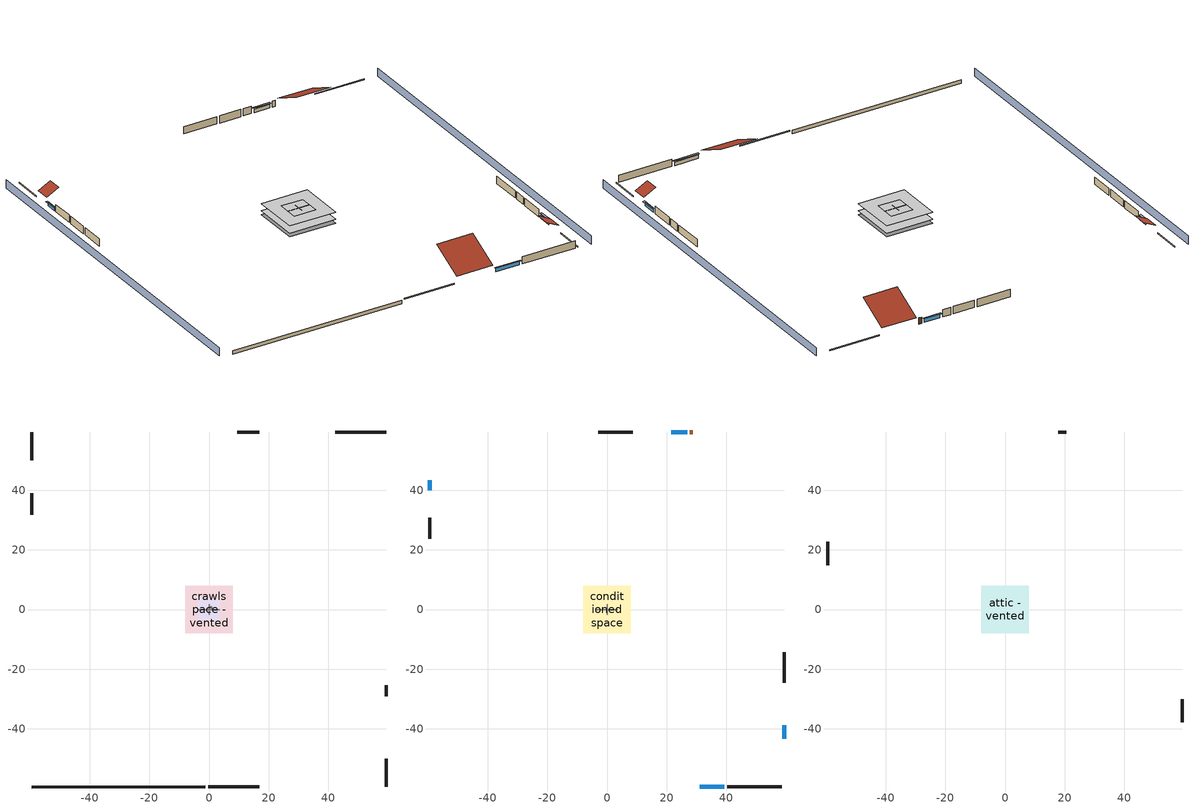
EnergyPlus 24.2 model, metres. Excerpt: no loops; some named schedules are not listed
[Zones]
central ac and furnace airloop ret air zone
 floor adiabatic (AdiabaticConst): 0,0 0,1 1,1 1,0 z0
 wall adiabatic (AdiabaticConst): 0,1 0,0 1,0 1,1 0,1 z0:1
 ceiling adiabatic (AdiabaticConst): 1,0 1,1 0,1 0,0 z1
crawlspace - vented
 floor foundation (Slab2 construction): -7.89,-7.89 -7.89,7.89 7.89,7.89 7.89,-7.89 z-0.91
 wall outside (RimJoist1 construction): -0.27,-59.5 16.89,-59.5 z0.3:0.61
 wall outside (RimJoist2 construction): -59.5,59.5 -59.5,49.96 z0.3:0.61
 wall outside (RimJoist3 construction): 59.5,59.5 42.34,59.5 z0.3:0.61
 wall outside (RimJoist4 construction): 59.5,-59.5 59.5,-49.96 z0.3:0.61
 wall foundation (FoundationWall1 construction): -59.5,-59.5 -1.2,-59.5 z-0.91:0.3
garage
 floor foundation (Slab1 construction): -3.66,-3.66 -3.66,3.66 3.66,3.66 3.66,-3.66 z0
 wall outside (Wall1 construction): -59.5,39.05 -59.5,31.73 z0.3:2.74
 wall outside (Wall12 construction): 59.5,-29.09 59.5,-25.43 z0.3:2.74
 wall outside (Wall2 construction): 16.86,59.5 9.55,59.5 z0.3:2.74
 wall to conditioned space (Wall5 construction Reversed): -3.66,0 3.66,0 z0.3:2.74
 wall to conditioned space (Wall6 construction Reversed): 0,-1.83 0,1.83 z0.3:2.74
conditioned space
 floor to crawlspace - vented (Floor2 construction): -7.89,-7.89 -7.89,7.89 7.89,7.89 7.89,-7.89 z0.3
 wall outside (AdiabaticWallConstruction 1): 28.69,59.5 27.78,59.5 z0.3:2.34
 wall outside (AdiabaticWallConstruction): 31.16,-59.5 39.38,-59.5 / 59.5,-43.37 59.5,-38.8 z0.3:1.49; -59.5,43.37 -59.5,39.97 z0.3:1.43; 26.85,59.5 21.46,59.5 z0.3:1.52
 wall outside (Wall3 construction): 40.31,-59.5 58.57,-59.5 z0.3:2.74
 wall outside (Wall4 construction): -59.5,30.8 -59.5,23.66 z0.3:2.74
 wall outside (Wall7 construction): 8.62,59.5 -2.88,59.5 z0.3:2.74
 wall outside (Wall8 construction): 59.5,-24.5 59.5,-14.36 z0.3:2.74
 window (WindowConstruction): 31.16,-59.5 39.38,-59.5 z0.3:1.49
 window (WindowConstruction 1): -59.5,43.37 -59.5,39.97 z0.3:1.43
 window (WindowConstruction 2): 26.85,59.5 21.46,59.5 z0.3:1.52
 window (WindowConstruction 3): 59.5,-43.37 59.5,-38.8 z0.3:1.49
 door (Door): 28.69,59.5 27.78,59.5 z0.3:2.34
attic - vented
 floor to garage (Floor1 construction): -3.66,-3.66 -3.66,3.66 3.66,3.66 3.66,-3.66 z2.74
 floor to conditioned space (Floor3 construction Reversed): -7.89,-7.89 -7.89,7.89 7.89,7.89 7.89,-7.89 z2.74
 wall outside (Wall10 construction): 59.5,-37.87 59.5,-30.02 z0.3:2.74
 wall outside (Wall11 construction): 20.53,59.5 17.79,59.5 z0.3:2.74
 wall outside (Wall9 construction): -59.5,22.73 -59.5,14.88 z0.3:2.74
 roof outside (Roof1 construction): 30.23,-59.5,2.74 30.23,-48.4,8.29 17.82,-48.4,8.29 17.82,-59.5,2.74
 roof outside (Roof2 construction): -59.5,44.3,2.74 -55.27,44.3,4.86 -55.27,49.03,4.86 -59.5,49.03,2.74
 roof outside (Roof3 construction): 59.5,-44.3,2.74 55.27,-44.3,4.86 55.27,-49.03,4.86 59.5,-49.03,2.74
 roof outside (Roof4 construction): 29.62,59.5,2.74 29.62,48.96,8.02 41.41,48.96,8.02 41.41,59.5,2.74
shading: -64.08,59.5 -64.08,-59.5 / 64.08,-59.5 64.08,59.5 z0:2.74; 39.69,-59.5 30.86,-59.5 30.86,-60.11 39.69,-60.11 z1.8; -59.5,39.67 -59.5,43.67 -60.11,43.67 -60.11,39.67 z1.74; 21.16,59.5 27.15,59.5 27.15,60.11 21.16,60.11 z1.83; 59.5,-38.49 59.5,-43.67 60.11,-43.67 60.11,-38.49 z1.8
[Building]
Building 1: Terrain=Suburbs
[Site:Location]
Portland Intl Arpt_OR: Latitude {deg}=45.59; Longitude {deg}=-122.6; Time Zone {hr}=-8; Elevation {m}=33; Keep Site Location Information=Yes
[Site:GroundTemperature:Shallow]
10.2558, 8.96328, 8.85977, 9.47314, 11.9355, 14.3863, 16.5111, 17.8571, 17.9714, 16.8767, 14.8061, 12.4304
[Site:WaterMainsTemperature]
Calculation Method=Schedule; Temperature Schedule=mains temperature schedule
[Material] Roughness=Rough; Thermal Absorptance=0.9
Name | Thickness {m} | Conductivity {W/m-K} | Density {kg/m3} | Specific Heat {J/kg-K} | Solar Absorptance | Visible Absorptance
asphalt or fiberglass shingles | 0.00635 | 0.162714 | 1121.4 | 1465.45 | 0.85 | 0.85
ceiling loosefill ins | 0.0846667 | 0.0480833 | 16.02 | 1046.75 | 0.7 | 0.7
ceiling stud and cavity | 0.1397 | 1.39189 | 65.682 | 1177.47 | 0.7 | 0.7
ceiling stud and cavity 1 | 0.1397 | 0.302811 | 65.682 | 1177.47 | 0.7 | 0.7
concrete 4.0 in. | 0.1016 | 1.803125 | 2242.8 | 837.4 | 0.7 | 0.7
concrete 8.0 in. | 0.2032 | 1.803125 | 2242.8 | 837.4 | 0.7 | 0.7
door material | 0.04445 | 0.0612267 | 512.64 | 1214.23 | 0.7 | 0.7
floor covering | 0.0127 | 0.0433444 | 54.468 | 1339.84 | 0.6 | 0.6
floor stud and cavity | 0.1397 | 0.923637 | 92.3553 | 1139.71 | 0.7 | 0.7
furniture material conditioned space 1; furniture material garage 1 | 0.1524 | 0.115458 | 640.8 | 1214.23 | 0.6 | 0.6
gypsum board | 0.0127 | 0.160291 | 801 | 837.4 | 0.6 | 0.6
osb sheathing 0.5 in. | 0.0127 | 0.115458 | 512.64 | 1214.23 | 0.6 | 0.6
osb sheathing 0.5 in. 1; osb sheathing 0.5 in. 2; osb sheathing 0.5 in. 3 | 0.0127 | 0.115458 | 512.64 | 1214.23 | 0.7 | 0.7
osb sheathing 0.75 in. | 0.01905 | 0.115458 | 512.64 | 1214.23 | 0.7 | 0.7
rim joist stud and cavity | 0.0508 | 0.178688 | 50.32683 | 1063.81 | 0.6 | 0.6
roof rigid ins | 0.00281632 | 0.029427 | 32.04 | 1214.23 | 0.7 | 0.7
soil 0.5 in. | 0.0127 | 1.9041 | 1842.3 | 418.7 | 0.7 | 0.7
wall rigid ins | 0.512978 | 0.029427 | 32.04 | 1214.23 | 0.7 | 0.7
wall stud and cavity | 0.1397 | 0.727959 | 139.0536 | 1170.24 | 0.6 | 0.6
wall stud and cavity 1 | 0.1397 | 0.117713 | 139.0536 | 1170.24 | 0.7 | 0.7
wall stud and cavity 2 | 0.1397 | 0.103501 | 139.0536 | 1170.24 | 0.7 | 0.7
wall stud and cavity 3 | 0.0889 | 0.380278 | 52.3479 | 1209.89 | 0.7 | 0.7
wall stud and cavity 4 | 0.0889 | 0.391764 | 83.0341 | 1211.67 | 0.7 | 0.7
wood siding | 0.0254 | 0.102417 | 544.68 | 1172.36 | 0.85 | 0.85
wood siding 1; wood siding 2 | 0.0254 | 0.102417 | 544.68 | 1172.36 | 0.7 | 0.7
[Material:NoMass]
Adiabatic: Roughness=Rough; Thermal Resistance {m2-K/W}=176.1; Thermal Absorptance=0.9; Solar Absorptance=0.7; Visible Absorptance=0.7
[WindowMaterial:SimpleGlazingSystem]
WindowMaterial: U-Factor {W/m2-K}=1.93052; Solar Heat Gain Coefficient=0.49
[Construction]
AdiabaticConst: Adiabatic
AdiabaticWallConstruction: wood siding 1, wall rigid ins, wall stud and cavity 3, gypsum board
AdiabaticWallConstruction 1: wood siding 2, wall rigid ins, wall stud and cavity 3, gypsum board
Door: door material
Floor1 construction: ceiling stud and cavity
Floor2 construction: floor stud and cavity, osb sheathing 0.75 in., floor covering
Floor3 construction Reversed: gypsum board, ceiling stud and cavity 1, ceiling loosefill ins
FoundationWall1 construction: concrete 8.0 in.
furniture construction conditioned space 1: furniture material conditioned space 1
furniture construction garage 1: furniture material garage 1
PartitionWallConstruction: gypsum board, wall stud and cavity 4, gypsum board
RimJoist1 construction; RimJoist2 construction; RimJoist3 construction; RimJoist4 construction: wood siding, rim joist stud and cavity
Roof1 construction; Roof2 construction; Roof3 construction; Roof4 construction: asphalt or fiberglass shingles, roof rigid ins, osb sheathing 0.5 in.
Slab1 construction: concrete 4.0 in.
Slab2 construction: soil 0.5 in.
Wall1 construction; Wall2 construction: wood siding, osb sheathing 0.5 in. 1, wall stud and cavity
Wall10 construction; Wall11 construction; Wall12 construction; Wall9 construction: wood siding, osb sheathing 0.5 in. 3, wall stud and cavity
Wall3 construction; Wall4 construction: wood siding, osb sheathing 0.5 in. 1, wall stud and cavity 1, gypsum board
Wall5 construction Reversed: gypsum board, wall stud and cavity 2, osb sheathing 0.5 in. 2
Wall6 construction Reversed: gypsum board, wall stud and cavity 2, osb sheathing 0.5 in. 3
Wall7 construction; Wall8 construction: wood siding, osb sheathing 0.5 in. 3, wall stud and cavity 1, gypsum board
WindowConstruction; WindowConstruction 1; WindowConstruction 2; WindowConstruction 3: WindowMaterial
[Zone] Multiplier=1
Name | Volume {m3} | Part of Total Floor Area
attic - vented | 391.773 | Yes
central ac and furnace airloop ret air zone | 1 | No
conditioned space | 606.66 | Yes
crawlspace - vented | 303.33 | Yes
garage | 130.484 | Yes
[Space]
Name | Zone | Volume {m3} | Space Type
attic - vented 1 | attic - vented | 391.773
central ac and furnace airloop ret air space | central ac and furnace airloop ret air zone |  | Plenum Space Type
conditioned space 1 | conditioned space | 606.66
crawlspace - vented 1 | crawlspace - vented | 303.33
garage 1 | garage | 130.484
[ZoneInfiltration:EffectiveLeakageArea] Schedule=Always On Discrete
Name | Zone or Space | Effective Air Leakage Area {cm2} | Stack Coefficient | Wind Coefficient
infil attic - vented 1 | attic - vented 1 | 10075.9 | 0.000270354 | 4.03014e-05
infil garage 1 | garage 1 | 543.674 | 0.000129147 | 4.64657e-05
[ZoneMixing] Schedule=Always On Continuous; Design Flow Rate Calculation Method=Flow/Zone; Design Flow Rate {m3/s}=0
Name | Zone or Space | Source Zone or Space
whole house fan mix | attic - vented | conditioned space
central ac and furnace airloop_0 ZoneMixDZToCond mix | conditioned space | crawlspace - vented
central ac and furnace airloop_0 ZoneMixCondToDZ mix | crawlspace - vented | conditioned space
[SpaceList]
Plenum Space Type: central ac and furnace airloop ret air space
[OtherEquipment] Design Level Calculation Method=EquipmentLevel
Name | Fuel Type | Zone or ZoneList or Space or SpaceList | Schedule | Design Level {W} | Fraction Latent | Fraction Radiant | Fraction Lost
central ac and furnace airloop_0 RetCondToRP; central ac and furnace airloop_0 RetSensLkToRP | None | central ac and furnace airloop ret air space | Always On Discrete | 0 | 0 | 0 | 0
central ac and furnace airloop_0 RetLatLkToRP | None | central ac and furnace airloop ret air space | Always On Discrete | 0 | 1 | 0 | 0
central ac and furnace airloop_0 SupCondToLv; central ac and furnace airloop_0 SupSensLkToCond; mech vent house fan sensible load | None | conditioned space 1 | Always On Discrete | 0 | 0 | 0 | 0
central ac and furnace airloop_0 SupLatLkToCond; mech vent house fan latent load | None | conditioned space 1 | Always On Discrete | 0 | 1 | 0 | 0
clothes dryer 1 | Electricity | conditioned space 1 | clothes_dryer | 0 | 0.015 | 0.081 | 0.85
cooking range 1 | Electricity | conditioned space 1 | cooking_range | 0 | 0.08 | 0.432 | 0.2
general water use latent | None | conditioned space 1 | general water use schedule | 44.1266 | 1 | 0 | 0
general water use sensible | None | conditioned space 1 | general water use schedule | -43.4886 | 0 | 0.6 | 0
central ac and furnace airloop_0 RetCondToDZ; central ac and furnace airloop_0 SupCondToDZ; central ac and furnace airloop_0 SupSensLkToDZ | None | crawlspace - vented 1 | Always On Discrete | 0 | 0 | 0 | 0
central ac and furnace airloop_0 SupLatLkToDZ | None | crawlspace - vented 1 | Always On Discrete | 0 | 1 | 0 | 0
water heater energy adjustment1 | Electricity | garage 1 | Always On Discrete | 0.01 | 0 | 0 | 1
water heater lat | None | garage 1 | Always On Discrete | 0 | 1 | 0 | 0
water heater sens | None | garage 1 | Always On Discrete | 0 | 0 | 0 | 0
[SurfaceProperty:IncidentSolarMultiplier] Incident Solar Multiplier=1; Incident Solar Multiplier Schedule=trans schedule winter=0.85 summer=0.7
Window1; Window2; Window3; Window4
[InternalMass]
Name | Construction | Zone or ZoneList | Space or SpaceList | Surface Area {m2}
furniture mass conditioned space 1 | furniture construction conditioned space 1 | conditioned space | conditioned space 1 | 99.51774
partition wall mass | PartitionWallConstruction | conditioned space | conditioned space 1 | 248.794
furniture mass garage 1 | furniture construction garage 1 | garage | garage 1 | 5.35122
[Lights] Design Level Calculation Method=LightingLevel; Return Air Fraction=0; Fraction Radiant=0.6; Fraction Visible=0.2; Fraction Replaceable=1
Name | Zone or ZoneList or Space or SpaceList | Schedule | Lighting Level {W}
interior lighting | conditioned space 1 | lighting_interior | 367.728
garage lighting | garage 1 | lighting_garage | 9.0005
[People]
occupants: Zone or ZoneList or Space or SpaceList=conditioned space 1; Number of People Schedule=occupants; Number of People Calculation Method=People; Number of People=2; Fraction Radiant=0.314171; Sensible Heat Fraction=0.56303; Activity Level Schedule=occupants activity schedule; Carbon Dioxide Generation Rate {m3/s-W}=0; Enable ASHRAE 55 Comfort Warnings=No; Mean Radiant Temperature Calculation Type=EnclosureAveraged
[ElectricEquipment] Design Level Calculation Method=EquipmentLevel
Name | Zone or ZoneList or Space or SpaceList | Schedule | Design Level {W} | Fraction Latent | Fraction Radiant | Fraction Lost
ceiling fan | conditioned space 1 | ceiling_fan | 17.341 | 0 | 0.558 | 0
clothes dryer | conditioned space 1 | clothes_dryer | 4252.83 | 0.015 | 0.081 | 0.85
clothes washer | conditioned space 1 | clothes_washer | 281.471 | 0.03 | 0.162 | 0.7
cooking range | conditioned space 1 | cooking_range | 1519.66 | 0.08 | 0.432 | 0.2
dishwasher | conditioned space 1 | dishwasher | 880.196 | 0.3 | 0.18 | 0.4
fridge | conditioned space 1 | fridge schedule | 54.7945 | 0 | 0.6 | 0
mech vent bath fan 0 | conditioned space 1 | mech vent bath fan 0 schedule | 30 | 0 | 0 | 1
mech vent house fan | conditioned space 1 | mech vent house fan schedule | 0 | 0 | 0 | 1
mech vent house fan cfis | conditioned space 1 | mech vent house fan cfis schedule | 0 | 0 | 0 | 0
mech vent range fan 0 | conditioned space 1 | mech vent range fan 0 schedule | 30 | 0 | 0 | 1
misc permanent spa heater | conditioned space 1 | misc permanent spa heater schedule | 390.383 | 0 | 0 | 1
misc permanent spa pump | conditioned space 1 | misc permanent spa pump schedule | 408.245 | 0 | 0 | 1
misc plug loads | conditioned space 1 | plug_loads_other | 381.091 | 0.021 | 0.558 | 0.049
misc tv | conditioned space 1 | plug_loads_tv | 452.025 | 0 | 0.6 | 0
whole house fan | conditioned space 1 | Always On Discrete | 0 | 0 | 0 | 1
freezer | garage 1 | freezer schedule | 194.914 | 0 | 0.6 | 0
fridge 1 | garage 1 | fridge schedule 1 | 100.822 | 0 | 0.6 | 0
[ZoneInfiltration:DesignFlowRate] Schedule=Always On Discrete
Name | Zone or ZoneList or Space or SpaceList | Design Flow Rate Calculation Method | Design Flow Rate {m3/s} | Air Changes per Hour {1/hr} | Constant Term Coefficient | Temperature Term Coefficient | Velocity Term Coefficient | Velocity Squared Term Coefficient
infil flow; natural vent flow; whole house fan flow | conditioned space 1 | Flow/Zone | 0
crawlspace_vented 1 duct leakage imbalance infil flow | crawlspace - vented 1 | Flow/Zone | 0
infil crawlspace - vented 1 | crawlspace - vented 1 | AirChanges/Hour |  | 2.6013 | 1 | 0 | 0 | 0
[SurfaceProperty:ExposedFoundationPerimeter] Exposed Perimeter Calculation Method=TotalExposedPerimeter
Name | Total Exposed Perimeter {m}
Slab2 | 58.30824
Slab1 | 18.288
[AirLoopHVAC:ReturnPlenum]
Air Loop HVAC Return Plenum 1: Zone=central ac and furnace airloop ret air zone
[Foundation:Kiva] Wall Depth Below Slab {m}=0.2032
Name | Initial Indoor Air Temperature {C} | Wall Height Above Grade {m}
Foundation Kiva 1 | 13.4258 | 0.1016
Foundation Kiva 2 | 8.08325 | 0.3048
[Foundation:Kiva:Settings]
Soil Conductivity {W/m-K}=1.9041; Soil Density {kg/m3}=1842.3; Soil Specific Heat {J/kg-K}=418.7; Ground Solar Absorptivity=0.9; Ground Thermal Absorptivity=0.9; Ground Surface Roughness {m}=0.03; Far-Field Width {m}=40; Deep-Ground Boundary Condition=ZeroFlux; Deep-Ground Depth {m}=40; Minimum Cell Dimension {m}=0.2; Maximum Cell Growth Coefficient=3; Simulation Timestep=Timestep
[Exterior:Lights]
exterior lighting: Schedule=exterior lighting schedule; Design Level {W}=8.97151
[EnergyManagementSystem:Sensor]
Name | Output:Variable or Output:Meter Index Key | Output:Variable or Output:Meter
central_ac_and_furnace_airloop_0_DZ_T_s | crawlspace - vented | Zone Air Temperature
central_ac_and_furnace_airloop_0_DZ_W_s | crawlspace - vented | Zone Mean Air Humidity Ratio
fridge_tin_s_1; water_heater_amb_temp | garage | Zone Mean Air Temperature
water_heater_amb_rh | garage | Zone Air Relative Humidity
[Schedule:Constant]
Name | Hourly Value
Always On Continuous; Always On Discrete; mech vent house fan schedule; mech vent house fan cfis schedule | 1
occupants activity schedule | 117.228
fridge schedule; fridge schedule 1 | 0
[Schedule:Week:Daily]
trans schedule winter=0.85 summer=0.7 Week Rule - Jan1-May26: trans schedule winter=0.85 summer=0.7 day, trans schedule winter=0.85 summer=0.7 day, trans schedule winter=0.85 summer=0.7 day, trans schedule winter=0.85 summer=0.7 day, trans schedule winter=0.85 summer=0.7 day, trans schedule winter=0.85 summer=0.7 day, trans schedule winter=0.85 summer=0.7 day, trans schedule winter=0.85 summer=0.7 default day, trans schedule winter=0.85 summer=0.7 default day, trans schedule winter=0.85 summer=0.7 default day, trans schedule winter=0.85 summer=0.7 default day, trans schedule winter=0.85 summer=0.7 default day
trans schedule winter=0.85 summer=0.7 Week Rule - May27-Jun2: trans schedule winter=0.85 summer=0.7 day, trans schedule winter=0.85 summer=0.7 day, trans schedule winter=0.85 summer=0.7 day, trans schedule winter=0.85 summer=0.7 day, trans schedule winter=0.85 summer=0.7 day, trans schedule winter=0.85 summer=0.7 day 1, trans schedule winter=0.85 summer=0.7 day 1, trans schedule winter=0.85 summer=0.7 default day, trans schedule winter=0.85 summer=0.7 default day, trans schedule winter=0.85 summer=0.7 default day, trans schedule winter=0.85 summer=0.7 default day, trans schedule winter=0.85 summer=0.7 default day
trans schedule winter=0.85 summer=0.7 Week Rule - Jun3-Sep29: trans schedule winter=0.85 summer=0.7 day 1, trans schedule winter=0.85 summer=0.7 day 1, trans schedule winter=0.85 summer=0.7 day 1, trans schedule winter=0.85 summer=0.7 day 1, trans schedule winter=0.85 summer=0.7 day 1, trans schedule winter=0.85 summer=0.7 day 1, trans schedule winter=0.85 summer=0.7 day 1, trans schedule winter=0.85 summer=0.7 default day, trans schedule winter=0.85 summer=0.7 default day, trans schedule winter=0.85 summer=0.7 default day, trans schedule winter=0.85 summer=0.7 default day, trans schedule winter=0.85 summer=0.7 default day
trans schedule winter=0.85 summer=0.7 Week Rule - Sep30-Oct6: trans schedule winter=0.85 summer=0.7 day 1, trans schedule winter=0.85 summer=0.7 day 2, trans schedule winter=0.85 summer=0.7 day 2, trans schedule winter=0.85 summer=0.7 day 2, trans schedule winter=0.85 summer=0.7 day 2, trans schedule winter=0.85 summer=0.7 day 2, trans schedule winter=0.85 summer=0.7 day 2, trans schedule winter=0.85 summer=0.7 default day, trans schedule winter=0.85 summer=0.7 default day, trans schedule winter=0.85 summer=0.7 default day, trans schedule winter=0.85 summer=0.7 default day, trans schedule winter=0.85 summer=0.7 default day
trans schedule winter=0.85 summer=0.7 Week Rule - Oct7-Dec31: trans schedule winter=0.85 summer=0.7 day 2, trans schedule winter=0.85 summer=0.7 day 2, trans schedule winter=0.85 summer=0.7 day 2, trans schedule winter=0.85 summer=0.7 day 2, trans schedule winter=0.85 summer=0.7 day 2, trans schedule winter=0.85 summer=0.7 day 2, trans schedule winter=0.85 summer=0.7 day 2, trans schedule winter=0.85 summer=0.7 default day, trans schedule winter=0.85 summer=0.7 default day, trans schedule winter=0.85 summer=0.7 default day, trans schedule winter=0.85 summer=0.7 default day, trans schedule winter=0.85 summer=0.7 default day
mech vent bath fan 0 schedule Week Rule - Jan1-Dec31: mech vent bath fan 0 schedule day, mech vent bath fan 0 schedule day, mech vent bath fan 0 schedule day, mech vent bath fan 0 schedule day, mech vent bath fan 0 schedule day, mech vent bath fan 0 schedule day, mech vent bath fan 0 schedule day, mech vent bath fan 0 schedule default day, mech vent bath fan 0 schedule default day, mech vent bath fan 0 schedule default day, mech vent bath fan 0 schedule default day, mech vent bath fan 0 schedule default day
mech vent range fan 0 schedule Week Rule - Jan1-Dec31: mech vent range fan 0 schedule day, mech vent range fan 0 schedule day, mech vent range fan 0 schedule day, mech vent range fan 0 schedule day, mech vent range fan 0 schedule day, mech vent range fan 0 schedule day, mech vent range fan 0 schedule day, mech vent range fan 0 schedule default day, mech vent range fan 0 schedule default day, mech vent range fan 0 schedule default day, mech vent range fan 0 schedule default day, mech vent range fan 0 schedule default day
misc permanent spa heater schedule Week Rule - Jan1-Jan27: misc permanent spa heater schedule day, misc permanent spa heater schedule day, misc permanent spa heater schedule day, misc permanent spa heater schedule day, misc permanent spa heater schedule day, misc permanent spa heater schedule day, misc permanent spa heater schedule day, misc permanent spa heater schedule default day, misc permanent spa heater schedule default day, misc permanent spa heater schedule default day, misc permanent spa heater schedule default day, misc permanent spa heater schedule default day
misc permanent spa heater schedule Week Rule - Jan28-Feb3: misc permanent spa heater schedule day, misc permanent spa heater schedule day, misc permanent spa heater schedule day, misc permanent spa heater schedule day, misc permanent spa heater schedule day 1, misc permanent spa heater schedule day 1, misc permanent spa heater schedule day 1, misc permanent spa heater schedule default day, misc permanent spa heater schedule default day, misc permanent spa heater schedule default day, misc permanent spa heater schedule default day, misc permanent spa heater schedule default day
misc permanent spa heater schedule Week Rule - Feb4-Feb24: misc permanent spa heater schedule day 1, misc permanent spa heater schedule day 1, misc permanent spa heater schedule day 1, misc permanent spa heater schedule day 1, misc permanent spa heater schedule day 1, misc permanent spa heater schedule day 1, misc permanent spa heater schedule day 1, misc permanent spa heater schedule default day, misc permanent spa heater schedule default day, misc permanent spa heater schedule default day, misc permanent spa heater schedule default day, misc permanent spa heater schedule default day
misc permanent spa heater schedule Week Rule - Feb25-Mar3: misc permanent spa heater schedule day 1, misc permanent spa heater schedule day 1, misc permanent spa heater schedule day 1, misc permanent spa heater schedule day 1, misc permanent spa heater schedule day 2, misc permanent spa heater schedule day 2, misc permanent spa heater schedule day 2, misc permanent spa heater schedule default day, misc permanent spa heater schedule default day, misc permanent spa heater schedule default day, misc permanent spa heater schedule default day, misc permanent spa heater schedule default day
misc permanent spa heater schedule Week Rule - Mar4-May26: misc permanent spa heater schedule day 2, misc permanent spa heater schedule day 2, misc permanent spa heater schedule day 2, misc permanent spa heater schedule day 2, misc permanent spa heater schedule day 2, misc permanent spa heater schedule day 2, misc permanent spa heater schedule day 2, misc permanent spa heater schedule default day, misc permanent spa heater schedule default day, misc permanent spa heater schedule default day, misc permanent spa heater schedule default day, misc permanent spa heater schedule default day
misc permanent spa heater schedule Week Rule - May27-Jun2: misc permanent spa heater schedule day 2, misc permanent spa heater schedule day 2, misc permanent spa heater schedule day 2, misc permanent spa heater schedule day 2, misc permanent spa heater schedule day 2, misc permanent spa heater schedule day 3, misc permanent spa heater schedule day 3, misc permanent spa heater schedule default day, misc permanent spa heater schedule default day, misc permanent spa heater schedule default day, misc permanent spa heater schedule default day, misc permanent spa heater schedule default day
misc permanent spa heater schedule Week Rule - Jun3-Sep29: misc permanent spa heater schedule day 3, misc permanent spa heater schedule day 3, misc permanent spa heater schedule day 3, misc permanent spa heater schedule day 3, misc permanent spa heater schedule day 3, misc permanent spa heater schedule day 3, misc permanent spa heater schedule day 3, misc permanent spa heater schedule default day, misc permanent spa heater schedule default day, misc permanent spa heater schedule default day, misc permanent spa heater schedule default day, misc permanent spa heater schedule default day
misc permanent spa heater schedule Week Rule - Sep30-Oct6: misc permanent spa heater schedule day 3, misc permanent spa heater schedule day 4, misc permanent spa heater schedule day 4, misc permanent spa heater schedule day 4, misc permanent spa heater schedule day 4, misc permanent spa heater schedule day 4, misc permanent spa heater schedule day 4, misc permanent spa heater schedule default day, misc permanent spa heater schedule default day, misc permanent spa heater schedule default day, misc permanent spa heater schedule default day, misc permanent spa heater schedule default day
misc permanent spa heater schedule Week Rule - Oct7-Oct27: misc permanent spa heater schedule day 4, misc permanent spa heater schedule day 4, misc permanent spa heater schedule day 4, misc permanent spa heater schedule day 4, misc permanent spa heater schedule day 4, misc permanent spa heater schedule day 4, misc permanent spa heater schedule day 4, misc permanent spa heater schedule default day, misc permanent spa heater schedule default day, misc permanent spa heater schedule default day, misc permanent spa heater schedule default day, misc permanent spa heater schedule default day
misc permanent spa heater schedule Week Rule - Oct28-Nov3: misc permanent spa heater schedule day 4, misc permanent spa heater schedule day 4, misc permanent spa heater schedule day 4, misc permanent spa heater schedule day 4, misc permanent spa heater schedule day 5, misc permanent spa heater schedule day 5, misc permanent spa heater schedule day 5, misc permanent spa heater schedule default day, misc permanent spa heater schedule default day, misc permanent spa heater schedule default day, misc permanent spa heater schedule default day, misc permanent spa heater schedule default day
misc permanent spa heater schedule Week Rule - Nov4-Nov24: misc permanent spa heater schedule day 5, misc permanent spa heater schedule day 5, misc permanent spa heater schedule day 5, misc permanent spa heater schedule day 5, misc permanent spa heater schedule day 5, misc permanent spa heater schedule day 5, misc permanent spa heater schedule day 5, misc permanent spa heater schedule default day, misc permanent spa heater schedule default day, misc permanent spa heater schedule default day, misc permanent spa heater schedule default day, misc permanent spa heater schedule default day
misc permanent spa heater schedule Week Rule - Nov25-Dec1: misc permanent spa heater schedule day 5, misc permanent spa heater schedule day 5, misc permanent spa heater schedule day 5, misc permanent spa heater schedule day 5, misc permanent spa heater schedule day 5, misc permanent spa heater schedule day 5, misc permanent spa heater schedule day 6, misc permanent spa heater schedule default day, misc permanent spa heater schedule default day, misc permanent spa heater schedule default day, misc permanent spa heater schedule default day, misc permanent spa heater schedule default day
misc permanent spa heater schedule Week Rule - Dec2-Dec31: misc permanent spa heater schedule day 6, misc permanent spa heater schedule day 6, misc permanent spa heater schedule day 6, misc permanent spa heater schedule day 6, misc permanent spa heater schedule day 6, misc permanent spa heater schedule day 6, misc permanent spa heater schedule day 6, misc permanent spa heater schedule default day, misc permanent spa heater schedule default day, misc permanent spa heater schedule default day, misc permanent spa heater schedule default day, misc permanent spa heater schedule default day
misc permanent spa pump schedule Week Rule - Jan1-Jan27: misc permanent spa pump schedule day, misc permanent spa pump schedule day, misc permanent spa pump schedule day, misc permanent spa pump schedule day, misc permanent spa pump schedule day, misc permanent spa pump schedule day, misc permanent spa pump schedule day, misc permanent spa pump schedule default day, misc permanent spa pump schedule default day, misc permanent spa pump schedule default day, misc permanent spa pump schedule default day, misc permanent spa pump schedule default day
general water use schedule Week Rule - Jan1-Dec31: general water use schedule day, general water use schedule day, general water use schedule day, general water use schedule day, general water use schedule day, general water use schedule day, general water use schedule day, general water use schedule default day, general water use schedule default day, general water use schedule default day, general water use schedule default day, general water use schedule default day
[Schedule:Year]
trans schedule winter=0.85 summer=0.7: trans schedule winter=0.85 summer=0.7 Week Rule - Jan1-May26, 1, 1, 5, 26, trans schedule winter=0.85 summer=0.7 Week Rule - May27-Jun2, 5, 27, 6, 2, trans schedule winter=0.85 summer=0.7 Week Rule - Jun3-Sep29, 6, 3, 9, 29, trans schedule winter=0.85 summer=0.7 Week Rule - Sep30-Oct6, 9, 30, 10, 6, trans schedule winter=0.85 summer=0.7 Week Rule - Oct7-Dec31, 10, 7, 12, 31
mech vent bath fan 0 schedule: mech vent bath fan 0 schedule Week Rule - Jan1-Dec31, 1, 1, 12, 31
mech vent range fan 0 schedule: mech vent range fan 0 schedule Week Rule - Jan1-Dec31, 1, 1, 12, 31
misc permanent spa heater schedule: misc permanent spa heater schedule Week Rule - Jan1-Jan27, 1, 1, 1, 27, misc permanent spa heater schedule Week Rule - Jan28-Feb3, 1, 28, 2, 3, misc permanent spa heater schedule Week Rule - Feb4-Feb24, 2, 4, 2, 24, misc permanent spa heater schedule Week Rule - Feb25-Mar3, 2, 25, 3, 3, misc permanent spa heater schedule Week Rule - Mar4-May26, 3, 4, 5, 26, misc permanent spa heater schedule Week Rule - May27-Jun2, 5, 27, 6, 2, misc permanent spa heater schedule Week Rule - Jun3-Sep29, 6, 3, 9, 29, misc permanent spa heater schedule Week Rule - Sep30-Oct6, 9, 30, 10, 6, misc permanent spa heater schedule Week Rule - Oct7-Oct27, 10, 7, 10, 27, misc permanent spa heater schedule Week Rule - Oct28-Nov3, 10, 28, 11, 3, misc permanent spa heater schedule Week Rule - Nov4-Nov24, 11, 4, 11, 24, misc permanent spa heater schedule Week Rule - Nov25-Dec1, 11, 25, 12, 1, misc permanent spa heater schedule Week Rule - Dec2-Dec31, 12, 2, 12, 31
misc permanent spa pump schedule: misc permanent spa pump schedule Week Rule - Jan1-Jan27, 1, 1, 1, 27, misc permanent spa pump schedule Week Rule - Jan28-Feb3, 1, 28, 2, 3, misc permanent spa pump schedule Week Rule - Feb4-Feb24, 2, 4, 2, 24, misc permanent spa pump schedule Week Rule - Feb25-Mar3, 2, 25, 3, 3, misc permanent spa pump schedule Week Rule - Mar4-Mar31, 3, 4, 3, 31, misc permanent spa pump schedule Week Rule - Apr1-Apr28, 4, 1, 4, 28, misc permanent spa pump schedule Week Rule - Apr29-May5, 4, 29, 5, 5, misc permanent spa pump schedule Week Rule - May6-May26, 5, 6, 5, 26, misc permanent spa pump schedule Week Rule - May27-Jun2, 5, 27, 6, 2, misc permanent spa pump schedule Week Rule - Jun3-Jun30, 6, 3, 6, 30, misc permanent spa pump schedule Week Rule - Jul1-Aug25, 7, 1, 8, 25, misc permanent spa pump schedule Week Rule - Aug26-Sep1, 8, 26, 9, 1, misc permanent spa pump schedule Week Rule - Sep2-Sep29, 9, 2, 9, 29, misc permanent spa pump schedule Week Rule - Sep30-Oct6, 9, 30, 10, 6, misc permanent spa pump schedule Week Rule - Oct7-Oct27, 10, 7, 10, 27, misc permanent spa pump schedule Week Rule - Oct28-Nov3, 10, 28, 11, 3, misc permanent spa pump schedule Week Rule - Nov4-Nov24, 11, 4, 11, 24, misc permanent spa pump schedule Week Rule - Nov25-Dec1, 11, 25, 12, 1, misc permanent spa pump schedule Week Rule - Dec2-Dec31, 12, 2, 12, 31
general water use schedule: general water use schedule Week Rule - Jan1-Dec31, 1, 1, 12, 31
freezer schedule: freezer schedule Week Rule - Jan1-Jan27, 1, 1, 1, 27, freezer schedule Week Rule - Jan28-Feb3, 1, 28, 2, 3, freezer schedule Week Rule - Feb4-Feb24, 2, 4, 2, 24, freezer schedule Week Rule - Feb25-Mar3, 2, 25, 3, 3, freezer schedule Week Rule - Mar4-May26, 3, 4, 5, 26, freezer schedule Week Rule - May27-Jun2, 5, 27, 6, 2, freezer schedule Week Rule - Jun3-Sep29, 6, 3, 9, 29, freezer schedule Week Rule - Sep30-Oct6, 9, 30, 10, 6, freezer schedule Week Rule - Oct7-Oct27, 10, 7, 10, 27, freezer schedule Week Rule - Oct28-Nov3, 10, 28, 11, 3, freezer schedule Week Rule - Nov4-Nov24, 11, 4, 11, 24, freezer schedule Week Rule - Nov25-Dec1, 11, 25, 12, 1, freezer schedule Week Rule - Dec2-Dec31, 12, 2, 12, 31
exterior lighting schedule: exterior lighting schedule Week Rule - Jan1-Jan27, 1, 1, 1, 27, exterior lighting schedule Week Rule - Jan28-Feb3, 1, 28, 2, 3, exterior lighting schedule Week Rule - Feb4-Feb24, 2, 4, 2, 24, exterior lighting schedule Week Rule - Feb25-Mar3, 2, 25, 3, 3, exterior lighting schedule Week Rule - Mar4-Mar31, 3, 4, 3, 31, exterior lighting schedule Week Rule - Apr1-Apr28, 4, 1, 4, 28, exterior lighting schedule Week Rule - Apr29-May5, 4, 29, 5, 5, exterior lighting schedule Week Rule - May6-May26, 5, 6, 5, 26, exterior lighting schedule Week Rule - May27-Jun2, 5, 27, 6, 2, exterior lighting schedule Week Rule - Jun3-Jun30, 6, 3, 6, 30, exterior lighting schedule Week Rule - Jul1-Jul28, 7, 1, 7, 28, exterior lighting schedule Week Rule - Jul29-Aug4, 7, 29, 8, 4, exterior lighting schedule Week Rule - Aug5-Aug25, 8, 5, 8, 25, exterior lighting schedule Week Rule - Aug26-Sep1, 8, 26, 9, 1, exterior lighting schedule Week Rule - Sep2-Sep29, 9, 2, 9, 29, exterior lighting schedule Week Rule - Sep30-Oct6, 9, 30, 10, 6, exterior lighting schedule Week Rule - Oct7-Oct27, 10, 7, 10, 27, exterior lighting schedule Week Rule - Oct28-Nov3, 10, 28, 11, 3, exterior lighting schedule Week Rule - Nov4-Nov24, 11, 4, 11, 24, exterior lighting schedule Week Rule - Nov25-Dec1, 11, 25, 12, 1, exterior lighting schedule Week Rule - Dec2-Dec31, 12, 2, 12, 31
[Schedule:File] File=in.schedules.csv; Rows to Skip at Top=1; Number of Hours of Data=8760; Column Separator=Comma; Interpolate to Timestep=Yes; Minutes per Item=15; Adjust Schedule for Daylight Savings=Yes
Name | Column Number
lighting_interior | 5
occupants | 1
ceiling_fan | 4
clothes_dryer | 11
clothes_washer | 10
cooking_range | 12
dishwasher | 8
plug_loads_other | 2
plug_loads_tv | 3
lighting_garage | 6
[Schedule:Compact]
mains temperature schedule: Through: 01/01, For: AllDays, Until: 24:00, 13.0633, Through: 01/02, For: AllDays, Until: 24:00, 13.0189, Through: 01/03, For: AllDays, Until: 24:00, 12.975, Through: 01/04, For: AllDays, Until: 24:00, 12.9328, Through: 01/05, For: AllDays, Until: 24:00, 12.8917, Through: 01/06, For: AllDays, Until: 24:00, 12.8517, Through: 01/07, For: AllDays, Until: 24:00, 12.8122, Through: 01/08, For: AllDays, Until: 24:00, 12.7744, Through: 01/09, For: AllDays, Until: 24:00, 12.7378, Through: 01/10, For: AllDays, Until: 24:00, 12.7017, Through: 01/11, For: AllDays, Until: 24:00, 12.6672, Through: 01/12, For: AllDays, Until: 24:00, 12.6339, Through: 01/13, For: AllDays, Until: 24:00, 12.6017, Through: 01/14, For: AllDays, Until: 24:00, 12.5706, Through: 01/15, For: AllDays, Until: 24:00, 12.5411, Through: 01/16, For: AllDays, Until: 24:00, 12.5122, Through: 01/17, For: AllDays, Until: 24:00, 12.485, Through: 01/18, For: AllDays, Until: 24:00, 12.4583, Through: 01/19, For: AllDays, Until: 24:00, 12.4333, Through: 01/20, For: AllDays, Until: 24:00, 12.41, Through: 01/21, For: AllDays, Until: 24:00, 12.3872, Through: 01/22, For: AllDays, Until: 24:00, 12.3661, Through: 01/23, For: AllDays, Until: 24:00, 12.3456, Through: 01/24, For: AllDays, Until: 24:00, 12.3272, Through: 01/25, For: AllDays, Until: 24:00, 12.3094, Through: 01/26, For: AllDays, Until: 24:00, 12.2933, Through: 01/27, For: AllDays, Until: 24:00, 12.2783, Through: 01/28, For: AllDays, Until: 24:00, 12.2644, Through: 01/29, For: AllDays, Until: 24:00, 12.2517, Through: 01/30, For: AllDays, Until: 24:00, 12.2406, Through: 01/31, For: AllDays, Until: 24:00, 12.2306, Through: 02/01, For: AllDays, Until: 24:00, 12.2222, Through: 02/02, For: AllDays, Until: 24:00, 12.215, Through: 02/03, For: AllDays, Until: 24:00, 12.2089, Through: 02/04, For: AllDays, Until: 24:00, 12.2039, Through: 02/05, For: AllDays, Until: 24:00, 12.2006, Through: 02/06, For: AllDays, Until: 24:00, 12.1983, Through: 02/07, For: AllDays, Until: 24:00, 12.1978, Through: 02/08, For: AllDays, Until: 24:00, 12.1978, Through: 02/09, For: AllDays, Until: 24:00, 12.2, Through: 02/10, For: AllDays, Until: 24:00, 12.2028, Through: 02/11, For: AllDays, Until: 24:00, 12.2072, Through: 02/12, For: AllDays, Until: 24:00, 12.2128, Through: 02/13, For: AllDays, Until: 24:00, 12.2194, Through: 02/14, For: AllDays, Until: 24:00, 12.2278, Through: 02/15, For: AllDays, Until: 24:00, 12.2372, Through: 02/16, For: AllDays, Until: 24:00, 12.2483, Through: 02/17, For: AllDays, Until: 24:00, 12.26, Through: 02/18, For: AllDays, Until: 24:00, 12.2733, Through: 02/19, For: AllDays, Until: 24:00, 12.2883, Through: 02/20, For: AllDays, Until: 24:00, 12.3039, Through: 02/21, For: AllDays, Until: 24:00, 12.3211, Through: 02/22, For: AllDays, Until: 24:00, 12.3394, Through: 02/23, For: AllDays, Until: 24:00, 12.3594, Through: 02/24, For: AllDays, Until: 24:00, 12.38, Through: 02/25, For: AllDays, Until: 24:00, 12.4022, Through: 02/26, For: AllDays, Until: 24:00, 12.4256, Through: 02/27, For: AllDays, Until: 24:00, 12.4506, Through: 02/28, For: AllDays, Until: 24:00, 12.4761, Through: 03/01, For: AllDays, Until: 24:00, 12.5033, Through: 03/02, For: AllDays, Until: 24:00, 12.5317, Through: 03/03, For: AllDays, Until: 24:00, 12.5611, Through: 03/04, For: AllDays, Until: 24:00, 12.5917, Through: 03/05, For: AllDays, Until: 24:00, 12.6233, Through: 03/06, For: AllDays, Until: 24:00, 12.6567, Through: 03/07, For: AllDays, Until: 24:00, 12.6906, Through: 03/08, For: AllDays, Until: 24:00, 12.7261, Through: 03/09, For: AllDays, Until: 24:00, 12.7628, Through: 03/10, For: AllDays, Until: 24:00, 12.8, Through: 03/11, For: AllDays, Until: 24:00, 12.8389, Through: 03/12, For: AllDays, Until: 24:00, 12.8789, Through: 03/13, For: AllDays, Until: 24:00, 12.9194, Through: 03/14, For: AllDays, Until: 24:00, 12.9617, Through: 03/15, For: AllDays, Until: 24:00, 13.0044, Through: 03/16, For: AllDays, Until: 24:00, 13.0489, Through: 03/17, For: AllDays, Until: 24:00, 13.0939, Through: 03/18, For: AllDays, Until: 24:00, 13.14, Through: 03/19, For: AllDays, Until: 24:00, 13.1872, Through: 03/20, For: AllDays, Until: 24:00, 13.2356, Through: 03/21, For: AllDays, Until: 24:00, 13.285, Through: 03/22, For: AllDays, Until: 24:00, 13.335, Through: 03/23, For: AllDays, Until: 24:00, 13.3861, Through: 03/24, For: AllDays, Until: 24:00, 13.4383, Through: 03/25, For: AllDays, Until: 24:00, 13.4911, Through: 03/26, For: AllDays, Until: 24:00, 13.545, Through: 03/27, For: AllDays, Until: 24:00, 13.6, Through: 03/28, For: AllDays, Until: 24:00, 13.6556, Through: 03/29, For: AllDays, Until: 24:00, 13.7122, Through: 03/30, For: AllDays, Until: 24:00, 13.77, Through: 03/31, For: AllDays, Until: 24:00, 13.8283, Through: 04/01, For: AllDays, Until: 24:00, 13.8872, Through: 04/02, For: AllDays, Until: 24:00, 13.9472, Through: 04/03, For: AllDays, Until: 24:00, 14.0078, Through: 04/04, For: AllDays, Until: 24:00, 14.0689, Through: 04/05, For: AllDays, Until: 24:00, 14.1311, Through: 04/06, For: AllDays, Until: 24:00, 14.1944, Through: 04/07, For: AllDays, Until: 24:00, 14.2578, Through: 04/08, For: AllDays, Until: 24:00, 14.3222, Through: 04/09, For: AllDays, Until: 24:00, 14.3872, Through: 04/10, For: AllDays, Until: 24:00, 14.4528, Through: 04/11, For: AllDays, Until: 24:00, 14.5189, Through: 04/12, For: AllDays, Until: 24:00, 14.5856, Through: 04/13, For: AllDays, Until: 24:00, 14.6533, Through: 04/14, For: AllDays, Until: 24:00, 14.7211, Through: 04/15, For: AllDays, Until: 24:00, 14.7894, Through: 04/16, For: AllDays, Until: 24:00, 14.8589, Through: 04/17, For: AllDays, Until: 24:00, 14.9283, Through: 04/18, For: AllDays, Until: 24:00, 14.9983, Through: 04/19, For: AllDays, Until: 24:00, 15.0689, Through: 04/20, For: AllDays, Until: 24:00, 15.14, Through: 04/21, For: AllDays, Until: 24:00, 15.2111, Through: 04/22, For: AllDays, Until: 24:00, 15.2833, Through: 04/23, For: AllDays, Until: 24:00, 15.3556, Through: 04/24, For: AllDays, Until: 24:00, 15.4278, Through: 04/25, For: AllDays, Until: 24:00, 15.5006, Through: 04/26, For: AllDays, Until: 24:00, 15.5739, Through: 04/27, For: AllDays, Until: 24:00, 15.6478, Through: 04/28, For: AllDays, Until: 24:00, 15.7211, Through: 04/29, For: AllDays, Until: 24:00, 15.7956, Through: 04/30, For: AllDays, Until: 24:00, 15.8694, Through: 05/01, For: AllDays, Until: 24:00, 15.9439, Through: 05/02, For: AllDays, Until: 24:00, 16.0189, Through: 05/03, For: AllDays, Until: 24:00, 16.0939, Through: 05/04, For: AllDays, Until: 24:00, 16.1689, Through: 05/05, For: AllDays, Until: 24:00, 16.2439, Through: 05/06, For: AllDays, Until: 24:00, 16.3189, Through: 05/07, For: AllDays, Until: 24:00, 16.3944, Through: 05/08, For: AllDays, Until: 24:00, 16.4694, Through: 05/09, For: AllDays, Until: 24:00, 16.545, Through: 05/10, For: AllDays, Until: 24:00, 16.6206, Through: 05/11, For: AllDays, Until: 24:00, 16.6956, Through: 05/12, For: AllDays, Until: 24:00, 16.7711, Through: 05/13, For: AllDays, Until: 24:00, 16.8461, Through: 05/14, For: AllDays, Until: 24:00, 16.9217, Through: 05/15, For: AllDays, Until: 24:00, 16.9967, Through: 05/16, For: AllDays, Until: 24:00, 17.0717, Through: 05/17, For: AllDays, Until: 24:00, 17.1467, Through: 05/18, For: AllDays, Until: 24:00, 17.2211, Through: 05/19, For: AllDays, Until: 24:00, 17.2956, Through: 05/20, For: AllDays, Until: 24:00, 17.37, Through: 05/21, For: AllDays, Until: 24:00, 17.4439, Through: 05/22, For: AllDays, Until: 24:00, 17.5178, Through: 05/23, For: AllDays, Until: 24:00, 17.5911, Through: 05/24, For: AllDays, Until: 24:00, 17.6644, Through: 05/25, For: AllDays, Until: 24:00, 17.7372, Through: 05/26, For: AllDays, Until: 24:00, 17.8094, Through: 05/27, For: AllDays, Until: 24:00, 17.8817, Through: 05/28, For: AllDays, Until: 24:00, 17.9533, Through: 05/29, For: AllDays, Until: 24:00, 18.025, Through: 05/30, For: AllDays, Until: 24:00, 18.0961, Through: 05/31, For: AllDays, Until: 24:00, 18.1661, Through: 06/01, For: AllDays, Until: 24:00, 18.2361, Through: 06/02, For: AllDays, Until: 24:00, 18.3061, Through: 06/03, For: AllDays, Until: 24:00, 18.375, Through: 06/04, For: AllDays, Until: 24:00, 18.4433, Through: 06/05, For: AllDays, Until: 24:00, 18.5111, Through: 06/06, For: AllDays, Until: 24:00, 18.5789, Through: 06/07, For: AllDays, Until: 24:00, 18.6456, Through: 06/08, For: AllDays, Until: 24:00, 18.7117, Through: 06/09, For: AllDays, Until: 24:00, 18.7772, Through: 06/10, For: AllDays, Until: 24:00, 18.8417, Through: 06/11, For: AllDays, Until: 24:00, 18.9061, Through: 06/12, For: AllDays, Until: 24:00, 18.9694, Through: 06/13, For: AllDays, Until: 24:00, 19.0322, Through: 06/14, For: AllDays, Until: 24:00, 19.0944, Through: 06/15, For: AllDays, Until: 24:00, 19.1556, Through: 06/16, For: AllDays, Until: 24:00, 19.2167, Through: 06/17, For: AllDays, Until: 24:00, 19.2761, Through: 06/18, For: AllDays, Until: 24:00, 19.335, Through: 06/19, For: AllDays, Until: 24:00, 19.3933, Through: 06/20, For: AllDays, Until: 24:00, 19.4506, Through: 06/21, For: AllDays, Until: 24:00, 19.5072, Through: 06/22, For: AllDays, Until: 24:00, 19.5628, Through: 06/23, For: AllDays, Until: 24:00, 19.6172, Through: 06/24, For: AllDays, Until: 24:00, 19.6711, Through: 06/25, For: AllDays, Until: 24:00, 19.7244, Through: 06/26, For: AllDays, Until: 24:00, 19.7761, Through: 06/27, For: AllDays, Until: 24:00, 19.8272, Through: 06/28, For: AllDays, Until: 24:00, 19.8772, Through: 06/29, For: AllDays, Until: 24:00, 19.9267, Through: 06/30, For: AllDays, Until: 24:00, 19.9744, Through: 07/01, For: AllDays, Until: 24:00, 20.0217, Through: 07/02, For: AllDays, Until: 24:00, 20.0678, Through: 07/03, For: AllDays, Until: 24:00, 20.1128, Through: 07/04, For: AllDays, Until: 24:00, 20.1567, Through: 07/05, For: AllDays, Until: 24:00, 20.1994, Through: 07/06, For: AllDays, Until: 24:00, 20.2417, Through: 07/07, For: AllDays, Until: 24:00, 20.2822, Through: 07/08, For: AllDays, Until: 24:00, 20.3222, Through: 07/09, For: AllDays, Until: 24:00, 20.3606, Through: 07/10, For: AllDays, Until: 24:00, 20.3978, Through: 07/11, For: AllDays, Until: 24:00, 20.4344, Through: 07/12, For: AllDays, Until: 24:00, 20.4694, Through: 07/13, For: AllDays, Until: 24:00, 20.5033, Through: 07/14, For: AllDays, Until: 24:00, 20.5367, Through: 07/15, For: AllDays, Until: 24:00, 20.5683, Through: 07/16, For: AllDays, Until: 24:00, 20.5983, Through: 07/17, For: AllDays, Until: 24:00, 20.6278, Through: 07/18, For: AllDays, Until: 24:00, 20.6561, Through: 07/19, For: AllDays, Until: 24:00, 20.6828, Through: 07/20, For: AllDays, Until: 24:00, 20.7089, Through: 07/21, For: AllDays, Until: 24:00, 20.7333, Through: 07/22, For: AllDays, Until: 24:00, 20.7561, Through: 07/23, For: AllDays, Until: 24:00, 20.7783, Through: 07/24, For: AllDays, Until: 24:00, 20.7989, Through: 07/25, For: AllDays, Until: 24:00, 20.8189, Through: 07/26, For: AllDays, Until: 24:00, 20.8367, Through: 07/27, For: AllDays, Until: 24:00, 20.8539, Through: 07/28, For: AllDays, Until: 24:00, 20.8694, Through: 07/29, For: AllDays, Until: 24:00, 20.8839, Through: 07/30, For: AllDays, Until: 24:00, 20.8972, Through: 07/31, For: AllDays, Until: 24:00, 20.9094, Through: 08/01, For: AllDays, Until: 24:00, 20.92, Through: 08/02, For: AllDays, Until: 24:00, 20.9289, Through: 08/03, For: AllDays, Until: 24:00, 20.9372, Through: 08/04, For: AllDays, Until: 24:00, 20.9439, Through: 08/05, For: AllDays, Until: 24:00, 20.9494, Through: 08/06, For: AllDays, Until: 24:00, 20.9533, Through: 08/07, For: AllDays, Until: 24:00, 20.9567, Through: 08/08, For: AllDays, Until: 24:00, 20.9578, Through: 08/09, For: AllDays, Until: 24:00, 20.9583, Through: 08/10, For: AllDays, Until: 24:00, 20.9572, Through: 08/11, For: AllDays, Until: 24:00, 20.955, Through: 08/12, For: AllDays, Until: 24:00, 20.9511, Through: 08/13, For: AllDays, Until: 24:00, 20.9467, Through: 08/14, For: AllDays, Until: 24:00, 20.94, Through: 08/15, For: AllDays, Until: 24:00, 20.9328, Through: 08/16, For: AllDays, Until: 24:00, 20.9239, Through: 08/17, For: AllDays, Until: 24:00, 20.9139, Through: 08/18, For: AllDays, Until: 24:00, 20.9028, Through: 08/19, For: AllDays, Until: 24:00, 20.89, Through: 08/20, For: AllDays, Until: 24:00, 20.8761, Through: 08/21, For: AllDays, Until: 24:00, 20.8611, Through: 08/22, For: AllDays, Until: 24:00, 20.8444, Through: 08/23, For: AllDays, Until: 24:00, 20.8267, Through: 08/24, For: AllDays, Until: 24:00, 20.8078, Through: 08/25, For: AllDays, Until: 24:00, 20.7872, Through: 08/26, For: AllDays, Until: 24:00, 20.7661, Through: 08/27, For: AllDays, Until: 24:00, 20.7433, Through: 08/28, For: AllDays, Until: 24:00, 20.7194, Through: 08/29, For: AllDays, Until: 24:00, 20.6944, Through: 08/30, For: AllDays, Until: 24:00, 20.6678, Through: 08/31, For: AllDays, Until: 24:00, 20.64, Through: 09/01, For: AllDays, Until: 24:00, 20.6111, Through: 09/02, For: AllDays, Until: 24:00, 20.5811, Through: 09/03, For: AllDays, Until: 24:00, 20.55, Through: 09/04, For: AllDays, Until: 24:00, 20.5178, Through: 09/05, For: AllDays, Until: 24:00, 20.4844, Through: 09/06, For: AllDays, Until: 24:00, 20.4494, Through: 09/07, For: AllDays, Until: 24:00, 20.4139, Through: 09/08, For: AllDays, Until: 24:00, 20.3767, Through: 09/09, For: AllDays, Until: 24:00, 20.3389, Through: 09/10, For: AllDays, Until: 24:00, 20.2994, Through: 09/11, For: AllDays, Until: 24:00, 20.2594, Through: 09/12, For: AllDays, Until: 24:00, 20.2178, Through: 09/13, For: AllDays, Until: 24:00, 20.1756, Through: 09/14, For: AllDays, Until: 24:00, 20.1317, Through: 09/15, For: AllDays, Until: 24:00, 20.0872, Through: 09/16, For: AllDays, Until: 24:00, 20.0417, Through: 09/17, For: AllDays, Until: 24:00, 19.995, Through: 09/18, For: AllDays, Until: 24:00, 19.9472, Through: 09/19, For: AllDays, Until: 24:00, 19.8983, Through: 09/20, For: AllDays, Until: 24:00, 19.8489, Through: 09/21, For: AllDays, Until: 24:00, 19.7983, Through: 09/22, For: AllDays, Until: 24:00, 19.7467, Through: 09/23, For: AllDays, Until: 24:00, 19.6944, Through: 09/24, For: AllDays, Until: 24:00, 19.6406, Through: 09/25, For: AllDays, Until: 24:00, 19.5867, Through: 09/26, For: AllDays, Until: 24:00, 19.5311, Through: 09/27, For: AllDays, Until: 24:00, 19.475, Through: 09/28, For: AllDays, Until: 24:00, 19.4183, Through: 09/29, For: AllDays, Until: 24:00, 19.3606, Through: 09/30, For: AllDays, Until: 24:00, 19.3017, Through: 10/01, For: AllDays, Until: 24:00, 19.2422, Through: 10/02, For: AllDays, Until: 24:00, 19.1822, Through: 10/03, For: AllDays, Until: 24:00, 19.1211, Through: 10/04, For: AllDays, Until: 24:00, 19.0594, Through: 10/05, For: AllDays, Until: 24:00, 18.9967, Through: 10/06, For: AllDays, Until: 24:00, 18.9333, Through: 10/07, For: AllDays, Until: 24:00, 18.8694, Through: 10/08, For: AllDays, Until: 24:00, 18.805, Through: 10/09, For: AllDays, Until: 24:00, 18.74, Through: 10/10, For: AllDays, Until: 24:00, 18.6739, Through: 10/11, For: AllDays, Until: 24:00, 18.6072, Through: 10/12, For: AllDays, Until: 24:00, 18.5406, Through: 10/13, For: AllDays, Until: 24:00, 18.4728, Through: 10/14, For: AllDays, Until: 24:00, 18.4044, Through: 10/15, For: AllDays, Until: 24:00, 18.3356, Through: 10/16, For: AllDays, Until: 24:00, 18.2661, Through: 10/17, For: AllDays, Until: 24:00, 18.1967, Through: 10/18, For: AllDays, Until: 24:00, 18.1261, Through: 10/19, For: AllDays, Until: 24:00, 18.0556, Through: 10/20, For: AllDays, Until: 24:00, 17.9844, Through: 10/21, For: AllDays, Until: 24:00, 17.9128, Through: 10/22, For: AllDays, Until: 24:00, 17.8406, Through: 10/23, For: AllDays, Until: 24:00, 17.7683, Through: 10/24, For: AllDays, Until: 24:00, 17.6956, Through: 10/25, For: AllDays, Until: 24:00, 17.6228, Through: 10/26, For: AllDays, Until: 24:00, 17.5494, Through: 10/27, For: AllDays, Until: 24:00, 17.4756, Through: 10/28, For: AllDays, Until: 24:00, 17.4017, Through: 10/29, For: AllDays, Until: 24:00, 17.3278, Through: 10/30, For: AllDays, Until: 24:00, 17.2533, Through: 10/31, For: AllDays, Until: 24:00, 17.1789, Through: 11/01, For: AllDays, Until: 24:00, 17.1039, Through: 11/02, For: AllDays, Until: 24:00, 17.0289, Through: 11/03, For: AllDays, Until: 24:00, 16.9539, Through: 11/04, For: AllDays, Until: 24:00, 16.8789, Through: 11/05, For: AllDays, Until: 24:00, 16.8033, Through: 11/06, For: AllDays, Until: 24:00, 16.7283, Through: 11/07, For: AllDays, Until: 24:00, 16.6528, Through: 11/08, For: AllDays, Until: 24:00, 16.5772, Through: 11/09, For: AllDays, Until: 24:00, 16.5022, Through: 11/10, For: AllDays, Until: 24:00, 16.4267, Through: 11/11, For: AllDays, Until: 24:00, 16.3517, Through: 11/12, For: AllDays, Until: 24:00, 16.2761, Through: 11/13, For: AllDays, Until: 24:00, 16.2011, Through: 11/14, For: AllDays, Until: 24:00, 16.1261, Through: 11/15, For: AllDays, Until: 24:00, 16.0511, Through: 11/16, For: AllDays, Until: 24:00, 15.9761, Through: 11/17, For: AllDays, Until: 24:00, 15.9017, Through: 11/18, For: AllDays, Until: 24:00, 15.8272, Through: 11/19, For: AllDays, Until: 24:00, 15.7533, Through: 11/20, For: AllDays, Until: 24:00, 15.6794, Through: 11/21, For: AllDays, Until: 24:00, 15.6056, Through: 11/22, For: AllDays, Until: 24:00, 15.5322, Through: 11/23, For: AllDays, Until: 24:00, 15.4594, Through: 11/24, For: AllDays, Until: 24:00, 15.3867, Through: 11/25, For: AllDays, Until: 24:00, 15.3144, Through: 11/26, For: AllDays, Until: 24:00, 15.2422, Through: 11/27, For: AllDays, Until: 24:00, 15.1706, Through: 11/28, For: AllDays, Until: 24:00, 15.0994, Through: 11/29, For: AllDays, Until: 24:00, 15.0289, Through: 11/30, For: AllDays, Until: 24:00, 14.9583, Through: 12/01, For: AllDays, Until: 24:00, 14.8889, Through: 12/02, For: AllDays, Until: 24:00, 14.8194, Through: 12/03, For: AllDays, Until: 24:00, 14.7506, Through: 12/04, For: AllDays, Until: 24:00, 14.6822, Through: 12/05, For: AllDays, Until: 24:00, 14.6144, Through: 12/06, For: AllDays, Until: 24:00, 14.5478, Through: 12/07, For: AllDays, Until: 24:00, 14.4811, Through: 12/08, For: AllDays, Until: 24:00, 14.415, Through: 12/09, For: AllDays, Until: 24:00, 14.35, Through: 12/10, For: AllDays, Until: 24:00, 14.2856, Through: 12/11, For: AllDays, Until: 24:00, 14.2217, Through: 12/12, For: AllDays, Until: 24:00, 14.1583, Through: 12/13, For: AllDays, Until: 24:00, 14.0961, Through: 12/14, For: AllDays, Until: 24:00, 14.0339, Through: 12/15, For: AllDays, Until: 24:00, 13.9733, Through: 12/16, For: AllDays, Until: 24:00, 13.9128, Through: 12/17, For: AllDays, Until: 24:00, 13.8533, Through: 12/18, For: AllDays, Until: 24:00, 13.795, Through: 12/19, For: AllDays, Until: 24:00, 13.7372, Through: 12/20, For: AllDays, Until: 24:00, 13.68, Through: 12/21, For: AllDays, Until: 24:00, 13.6239, Through: 12/22, For: AllDays, Until: 24:00, 13.5689, Through: 12/23, For: AllDays, Until: 24:00, 13.5144, Through: 12/24, For: AllDays, Until: 24:00, 13.4611, Through: 12/25, For: AllDays, Until: 24:00, 13.4083, Through: 12/26, For: AllDays, Until: 24:00, 13.3572, Through: 12/27, For: AllDays, Until: 24:00, 13.3061, Through: 12/28, For: AllDays, Until: 24:00, 13.2567, Through: 12/29, For: AllDays, Until: 24:00, 13.2078, Through: 12/30, For: AllDays, Until: 24:00, 13.1606, Through: 12/31, For: AllDays, Until: 24:00, 13.1139
